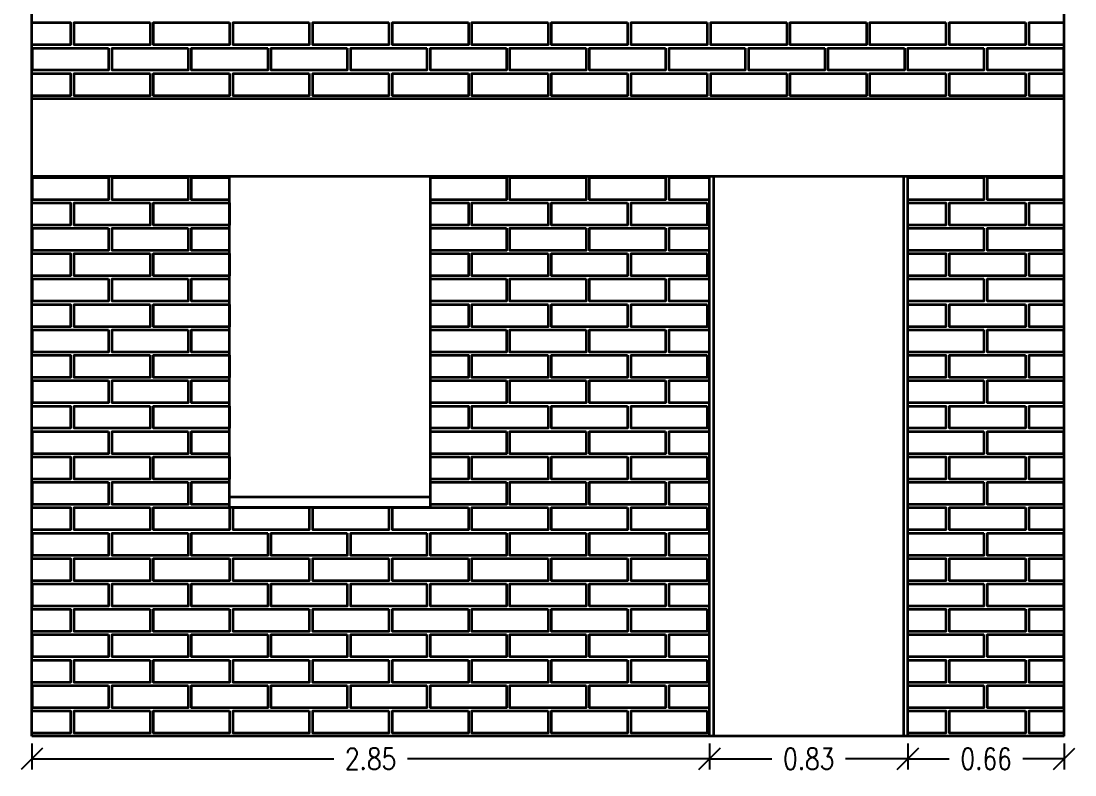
# Model space of a CAD drawing. Header units: metres. Extents: x 45 to 666, y -23 to 325.
# Drawn here: x 212.964 to 217.4, y 57.912 to 61.087 of the extents above; entities that cross this region are included whole.
import ezdxf

# ---------------------------------------------------------------- set-up
doc = ezdxf.new("R2010")
doc.units = ezdxf.units.M
doc.header["$LTSCALE"] = 5
doc.header["$MEASUREMENT"] = 0
doc.layers.get('0').update_dxf_attribs({"color": 30})
doc.layers.get('DEFPOINTS').update_dxf_attribs({"color": 210})
for name, color, linetype, lineweight in [('A-ANNO-DIMS', 3, 'Continuous', 18), ('A-ELEV-MBE1', 7, 'Continuous', 35), ('A-WALL-FULL', 7, 'Continuous', 35)]:
    doc.layers.add(name, color=color, linetype=linetype, lineweight=lineweight)
doc.styles.add('E-ROMANS', font='romans.shx', dxfattribs={"width": 0.8})
doc.dimstyles.new('E-0050_TICK_18', dxfattribs={"dimscale": 0.001, "dimtxt": 90, "dimasz": 90, "dimexe": 45, "dimexo": 30, "dimgap": 45, "dimtad": 0, "dimzin": 0, "dimdsep": 46, "dimtxsty": 'E-ROMANS', "dimblk": 'OBLIQUE', "dimcen": 45, "dimclrd": 256, "dimclre": 256, "dimclrt": 256, "dimadec": 0, "dimazin": 0, "dimtfac": 1, "dimtmove": 1, "dimatfit": 3, "dimldrblk": 'OPEN90', "dimfxl": 1, "dimtfill": 1, "dimtolj": 1, "dimtzin": 0, "dimarcsym": 0})

# ---------------------------------------------------------------- blocks, each defined once
blk = doc.blocks.new('_Oblique')
at = {"color": 0, "linetype": 'ByBlock', "lineweight": -2}
blk.add_line((-0.5, -0.5), (0.5, 0.5), dxfattribs=at)
blk = doc.blocks.new('*D454')
at = {"layer": 'A-ANNO-DIMS', "lineweight": -2, "transparency": 16777216}
for p, q in [((215.862, 58.0448), (215.862, 57.9345)), ((216.697, 58.0448), (216.697, 57.9345)), ((215.862, 57.9795), (216.1248, 57.9795)), ((216.697, 57.9795), (216.4342, 57.9795))]:
    blk.add_line(p, q, dxfattribs=at)
at = {"layer": 'DEFPOINTS', "color": 0, "transparency": 16777216}
for p in [(215.862, 58.0748), (216.697, 58.0748), (216.697, 57.9795)]:
    blk.add_point(p, dxfattribs=at)
at = {"layer": 'A-ANNO-DIMS', "lineweight": -2, "transparency": 16777216, "xscale": 0.09, "yscale": 0.09, "zscale": 0.09, "rotation": 180}
blk.add_blockref('_Oblique', (215.862, 57.9795), dxfattribs=at)
at = {"layer": 'A-ANNO-DIMS', "lineweight": -2, "transparency": 16777216, "xscale": 0.09, "yscale": 0.09, "zscale": 0.09}
blk.add_blockref('_Oblique', (216.697, 57.9795), dxfattribs=at)
at = {"layer": 'A-ANNO-DIMS', "transparency": 16777216, "insert": (216.2795, 57.9795), "char_height": 0.09, "attachment_point": 5, "style": 'E-ROMANS', "bg_fill": 3, "box_fill_scale": 1.25, "bg_fill_color": 256, "bg_fill_true_color": 13158600, "bg_fill_transparency": 0}
blk.add_mtext('\\A1;0.83', dxfattribs=at)
blk = doc.blocks.new('_Open90')
at = {"color": 0, "linetype": 'ByBlock', "lineweight": -2}
for p, q in [((-0.5, 0.5), (0, 0)), ((0, 0), (-1, 0)), ((0, 0), (-0.5, -0.5))]:
    blk.add_line(p, q, dxfattribs=at)
blk = doc.blocks.new('*D455')
at = {"layer": 'A-ANNO-DIMS', "lineweight": -2, "transparency": 16777216}
for p, q in [((216.697, 58.0448), (216.697, 57.9345)), ((217.355, 58.0448), (217.355, 57.9345)), ((216.697, 57.9795), (216.8713, 57.9795)), ((217.355, 57.9795), (217.1807, 57.9795))]:
    blk.add_line(p, q, dxfattribs=at)
at = {"layer": 'DEFPOINTS', "color": 0, "transparency": 16777216}
for p in [(216.697, 58.0748), (217.355, 58.0748), (217.355, 57.9795)]:
    blk.add_point(p, dxfattribs=at)
at = {"layer": 'A-ANNO-DIMS', "lineweight": -2, "transparency": 16777216, "xscale": 0.09, "yscale": 0.09, "zscale": 0.09, "rotation": 180}
blk.add_blockref('_Oblique', (216.697, 57.9795), dxfattribs=at)
at = {"layer": 'A-ANNO-DIMS', "lineweight": -2, "transparency": 16777216, "xscale": 0.09, "yscale": 0.09, "zscale": 0.09}
blk.add_blockref('_Oblique', (217.355, 57.9795), dxfattribs=at)
at = {"layer": 'A-ANNO-DIMS', "transparency": 16777216, "insert": (217.026, 57.9795), "char_height": 0.09, "attachment_point": 5, "style": 'E-ROMANS', "bg_fill": 3, "box_fill_scale": 1.25, "bg_fill_color": 256, "bg_fill_true_color": 13158600, "bg_fill_transparency": 0}
blk.add_mtext('\\A1;0.66', dxfattribs=at)
blk = doc.blocks.new('*D456')
at = {"layer": 'A-ANNO-DIMS', "lineweight": -2, "transparency": 16777216}
for p, q in [((213.009, 58.0448), (213.009, 57.9345)), ((215.862, 58.0448), (215.862, 57.9345)), ((213.009, 57.9795), (214.2808, 57.9795)), ((215.862, 57.9795), (214.5902, 57.9795))]:
    blk.add_line(p, q, dxfattribs=at)
at = {"layer": 'DEFPOINTS', "color": 0, "transparency": 16777216}
for p in [(213.009, 58.0748), (215.862, 58.0748), (213.009, 57.9795)]:
    blk.add_point(p, dxfattribs=at)
at = {"layer": 'A-ANNO-DIMS', "lineweight": -2, "transparency": 16777216, "xscale": 0.09, "yscale": 0.09, "zscale": 0.09, "rotation": 180}
blk.add_blockref('_Oblique', (213.009, 57.9795), dxfattribs=at)
at = {"layer": 'A-ANNO-DIMS', "lineweight": -2, "transparency": 16777216, "xscale": 0.09, "yscale": 0.09, "zscale": 0.09}
blk.add_blockref('_Oblique', (215.862, 57.9795), dxfattribs=at)
at = {"layer": 'A-ANNO-DIMS', "transparency": 16777216, "insert": (214.4355, 57.9795), "char_height": 0.09, "attachment_point": 5, "style": 'E-ROMANS', "bg_fill": 3, "box_fill_scale": 1.25, "bg_fill_color": 256, "bg_fill_true_color": 13158600, "bg_fill_transparency": 0}
blk.add_mtext('\\A1;2.85', dxfattribs=at)

msp = doc.modelspace()

# ---------------------------------------------------------------- linework, layer by layer
at = {"layer": 'A-ELEV-MBE1'}
for points in [[(213.009, 61.0806), (213.172, 61.0806), (213.172, 60.9866), (213.009, 60.9866)], [(217.355, 60.9866), (217.207, 60.9866), (217.207, 61.0806), (217.355, 61.0806)], [(213.009, 60.8666), (213.172, 60.8666), (213.172, 60.7726), (213.009, 60.7726)], [(217.355, 60.7726), (217.207, 60.7726), (217.207, 60.8666), (217.355, 60.8666)], [(213.842, 60.3348), (213.682, 60.3348), (213.682, 60.4288), (213.842, 60.4288)], [(215.862, 60.3348), (215.692, 60.3348), (215.692, 60.4288), (215.862, 60.4288)], [(213.009, 60.3218), (213.172, 60.3218), (213.172, 60.2278), (213.009, 60.2278)], [(214.687, 60.3218), (214.847, 60.3218), (214.847, 60.2278), (214.687, 60.2278)], [(216.697, 60.3218), (216.857, 60.3218), (216.857, 60.2278), (216.697, 60.2278)], [(217.355, 60.2278), (217.207, 60.2278), (217.207, 60.3218), (217.355, 60.3218)], [(213.842, 60.1208), (213.682, 60.1208), (213.682, 60.2148), (213.842, 60.2148)], [(215.862, 60.1208), (215.692, 60.1208), (215.692, 60.2148), (215.862, 60.2148)], [(213.009, 60.1078), (213.172, 60.1078), (213.172, 60.0138), (213.009, 60.0138)], [(214.687, 60.1078), (214.847, 60.1078), (214.847, 60.0138), (214.687, 60.0138)], [(216.697, 60.1078), (216.857, 60.1078), (216.857, 60.0138), (216.697, 60.0138)], [(217.355, 60.0138), (217.207, 60.0138), (217.207, 60.1078), (217.355, 60.1078)], [(213.842, 59.9068), (213.682, 59.9068), (213.682, 60.0008), (213.842, 60.0008)], [(215.862, 59.9068), (215.692, 59.9068), (215.692, 60.0008), (215.862, 60.0008)], [(213.009, 59.8938), (213.172, 59.8938), (213.172, 59.7998), (213.009, 59.7998)], [(214.687, 59.8938), (214.847, 59.8938), (214.847, 59.7998), (214.687, 59.7998)], [(216.697, 59.8938), (216.857, 59.8938), (216.857, 59.7998), (216.697, 59.7998)], [(217.355, 59.7998), (217.207, 59.7998), (217.207, 59.8938), (217.355, 59.8938)], [(213.842, 59.6928), (213.682, 59.6928), (213.682, 59.7868), (213.842, 59.7868)], [(215.862, 59.6928), (215.692, 59.6928), (215.692, 59.7868), (215.862, 59.7868)], [(213.009, 59.6798), (213.172, 59.6798), (213.172, 59.5858), (213.009, 59.5858)], [(214.687, 59.6798), (214.847, 59.6798), (214.847, 59.5858), (214.687, 59.5858)], [(216.697, 59.6798), (216.857, 59.6798), (216.857, 59.5858), (216.697, 59.5858)], [(217.355, 59.5858), (217.207, 59.5858), (217.207, 59.6798), (217.355, 59.6798)], [(213.842, 59.4788), (213.682, 59.4788), (213.682, 59.5728), (213.842, 59.5728)], [(215.862, 59.4788), (215.692, 59.4788), (215.692, 59.5728), (215.862, 59.5728)], [(213.009, 59.4658), (213.172, 59.4658), (213.172, 59.3718), (213.009, 59.3718)], [(214.687, 59.4658), (214.847, 59.4658), (214.847, 59.3718), (214.687, 59.3718)], [(216.697, 59.4658), (216.857, 59.4658), (216.857, 59.3718), (216.697, 59.3718)], [(217.355, 59.3718), (217.207, 59.3718), (217.207, 59.4658), (217.355, 59.4658)], [(213.842, 59.2648), (213.682, 59.2648), (213.682, 59.3588), (213.842, 59.3588)], [(215.862, 59.2648), (215.692, 59.2648), (215.692, 59.3588), (215.862, 59.3588)], [(213.009, 59.2518), (213.172, 59.2518), (213.172, 59.1578), (213.009, 59.1578)], [(214.687, 59.2518), (214.847, 59.2518), (214.847, 59.1578), (214.687, 59.1578)], [(216.697, 59.2518), (216.857, 59.2518), (216.857, 59.1578), (216.697, 59.1578)], [(217.355, 59.1578), (217.207, 59.1578), (217.207, 59.2518), (217.355, 59.2518)], [(213.842, 59.0508), (213.682, 59.0508), (213.682, 59.1448), (213.842, 59.1448)], [(215.862, 59.0508), (215.692, 59.0508), (215.692, 59.1448), (215.862, 59.1448)], [(213.009, 59.0378), (213.172, 59.0378), (213.172, 58.9438), (213.009, 58.9438)], [(216.697, 59.0378), (216.857, 59.0378), (216.857, 58.9438), (216.697, 58.9438)], [(217.355, 58.9438), (217.207, 58.9438), (217.207, 59.0378), (217.355, 59.0378)], [(215.862, 58.8368), (215.692, 58.8368), (215.692, 58.9308), (215.862, 58.9308)], [(213.009, 58.8238), (213.172, 58.8238), (213.172, 58.7298), (213.009, 58.7298)], [(216.697, 58.8238), (216.857, 58.8238), (216.857, 58.7298), (216.697, 58.7298)], [(217.355, 58.7298), (217.207, 58.7298), (217.207, 58.8238), (217.355, 58.8238)], [(215.862, 58.6228), (215.692, 58.6228), (215.692, 58.7168), (215.862, 58.7168)], [(213.009, 58.6098), (213.172, 58.6098), (213.172, 58.5158), (213.009, 58.5158)], [(216.697, 58.6098), (216.857, 58.6098), (216.857, 58.5158), (216.697, 58.5158)], [(217.355, 58.5158), (217.207, 58.5158), (217.207, 58.6098), (217.355, 58.6098)], [(215.862, 58.4088), (215.692, 58.4088), (215.692, 58.5028), (215.862, 58.5028)], [(213.009, 58.3958), (213.172, 58.3958), (213.172, 58.3018), (213.009, 58.3018)], [(216.697, 58.3958), (216.857, 58.3958), (216.857, 58.3018), (216.697, 58.3018)], [(217.355, 58.3018), (217.207, 58.3018), (217.207, 58.3958), (217.355, 58.3958)], [(215.862, 58.1948), (215.692, 58.1948), (215.692, 58.2888), (215.862, 58.2888)], [(213.009, 58.1818), (213.172, 58.1818), (213.172, 58.0878), (213.009, 58.0878)], [(216.697, 58.1818), (216.857, 58.1818), (216.857, 58.0878), (216.697, 58.0878)], [(217.355, 58.0878), (217.207, 58.0878), (217.207, 58.1818), (217.355, 58.1818)]]:
    msp.add_lwpolyline(points, dxfattribs=at)
for points in [[(213.507, 61.0806), (213.507, 60.9866), (213.187, 60.9866), (213.187, 61.0806)], [(213.842, 61.0806), (213.842, 60.9866), (213.522, 60.9866), (213.522, 61.0806)], [(214.177, 61.0806), (214.177, 60.9866), (213.857, 60.9866), (213.857, 61.0806)], [(214.512, 61.0806), (214.512, 60.9866), (214.192, 60.9866), (214.192, 61.0806)], [(214.847, 61.0806), (214.847, 60.9866), (214.527, 60.9866), (214.527, 61.0806)], [(215.182, 61.0806), (215.182, 60.9866), (214.862, 60.9866), (214.862, 61.0806)], [(215.517, 61.0806), (215.517, 60.9866), (215.197, 60.9866), (215.197, 61.0806)], [(215.852, 61.0806), (215.852, 60.9866), (215.532, 60.9866), (215.532, 61.0806)], [(216.187, 61.0806), (216.187, 60.9866), (215.867, 60.9866), (215.867, 61.0806)], [(216.522, 61.0806), (216.522, 60.9866), (216.202, 60.9866), (216.202, 61.0806)], [(216.857, 61.0806), (216.857, 60.9866), (216.537, 60.9866), (216.537, 61.0806)], [(217.192, 61.0806), (217.192, 60.9866), (216.872, 60.9866), (216.872, 61.0806)], [(213.332, 60.9736), (213.332, 60.8796), (213.012, 60.8796), (213.012, 60.9736)], [(213.667, 60.9736), (213.667, 60.8796), (213.347, 60.8796), (213.347, 60.9736)], [(214.002, 60.9736), (214.002, 60.8796), (213.682, 60.8796), (213.682, 60.9736)], [(214.337, 60.9736), (214.337, 60.8796), (214.017, 60.8796), (214.017, 60.9736)], [(214.672, 60.9736), (214.672, 60.8796), (214.352, 60.8796), (214.352, 60.9736)], [(215.007, 60.9736), (215.007, 60.8796), (214.687, 60.8796), (214.687, 60.9736)], [(215.342, 60.9736), (215.342, 60.8796), (215.022, 60.8796), (215.022, 60.9736)], [(215.677, 60.9736), (215.677, 60.8796), (215.357, 60.8796), (215.357, 60.9736)], [(216.012, 60.9736), (216.012, 60.8796), (215.692, 60.8796), (215.692, 60.9736)], [(216.347, 60.9736), (216.347, 60.8796), (216.027, 60.8796), (216.027, 60.9736)], [(216.682, 60.9736), (216.682, 60.8796), (216.362, 60.8796), (216.362, 60.9736)], [(217.017, 60.9736), (217.017, 60.8796), (216.697, 60.8796), (216.697, 60.9736)], [(217.352, 60.9736), (217.352, 60.8796), (217.032, 60.8796), (217.032, 60.9736)], [(213.507, 60.8666), (213.507, 60.7726), (213.187, 60.7726), (213.187, 60.8666)], [(213.842, 60.8666), (213.842, 60.7726), (213.522, 60.7726), (213.522, 60.8666)], [(214.177, 60.8666), (214.177, 60.7726), (213.857, 60.7726), (213.857, 60.8666)], [(214.512, 60.8666), (214.512, 60.7726), (214.192, 60.7726), (214.192, 60.8666)], [(214.847, 60.8666), (214.847, 60.7726), (214.527, 60.7726), (214.527, 60.8666)], [(215.182, 60.8666), (215.182, 60.7726), (214.862, 60.7726), (214.862, 60.8666)], [(215.517, 60.8666), (215.517, 60.7726), (215.197, 60.7726), (215.197, 60.8666)], [(215.852, 60.8666), (215.852, 60.7726), (215.532, 60.7726), (215.532, 60.8666)], [(216.187, 60.8666), (216.187, 60.7726), (215.867, 60.7726), (215.867, 60.8666)], [(216.522, 60.8666), (216.522, 60.7726), (216.202, 60.7726), (216.202, 60.8666)], [(216.857, 60.8666), (216.857, 60.7726), (216.537, 60.7726), (216.537, 60.8666)], [(217.192, 60.8666), (217.192, 60.7726), (216.872, 60.7726), (216.872, 60.8666)], [(213.332, 60.4288), (213.332, 60.3348), (213.012, 60.3348), (213.012, 60.4288)], [(213.667, 60.4288), (213.667, 60.3348), (213.347, 60.3348), (213.347, 60.4288)], [(215.007, 60.4288), (215.007, 60.3348), (214.687, 60.3348), (214.687, 60.4288)], [(215.342, 60.4288), (215.342, 60.3348), (215.022, 60.3348), (215.022, 60.4288)], [(215.677, 60.4288), (215.677, 60.3348), (215.357, 60.3348), (215.357, 60.4288)], [(217.017, 60.4288), (217.017, 60.3348), (216.697, 60.3348), (216.697, 60.4288)], [(217.352, 60.4288), (217.352, 60.3348), (217.032, 60.3348), (217.032, 60.4288)], [(213.507, 60.3218), (213.507, 60.2278), (213.187, 60.2278), (213.187, 60.3218)], [(213.842, 60.3218), (213.842, 60.2278), (213.522, 60.2278), (213.522, 60.3218)], [(215.182, 60.3218), (215.182, 60.2278), (214.862, 60.2278), (214.862, 60.3218)], [(215.517, 60.3218), (215.517, 60.2278), (215.197, 60.2278), (215.197, 60.3218)], [(215.852, 60.3218), (215.852, 60.2278), (215.532, 60.2278), (215.532, 60.3218)], [(217.192, 60.3218), (217.192, 60.2278), (216.872, 60.2278), (216.872, 60.3218)], [(213.332, 60.2148), (213.332, 60.1208), (213.012, 60.1208), (213.012, 60.2148)], [(213.667, 60.2148), (213.667, 60.1208), (213.347, 60.1208), (213.347, 60.2148)], [(215.007, 60.2148), (215.007, 60.1208), (214.687, 60.1208), (214.687, 60.2148)], [(215.342, 60.2148), (215.342, 60.1208), (215.022, 60.1208), (215.022, 60.2148)], [(215.677, 60.2148), (215.677, 60.1208), (215.357, 60.1208), (215.357, 60.2148)], [(217.017, 60.2148), (217.017, 60.1208), (216.697, 60.1208), (216.697, 60.2148)], [(217.352, 60.2148), (217.352, 60.1208), (217.032, 60.1208), (217.032, 60.2148)], [(213.507, 60.1078), (213.507, 60.0138), (213.187, 60.0138), (213.187, 60.1078)], [(213.842, 60.1078), (213.842, 60.0138), (213.522, 60.0138), (213.522, 60.1078)], [(215.182, 60.1078), (215.182, 60.0138), (214.862, 60.0138), (214.862, 60.1078)], [(215.517, 60.1078), (215.517, 60.0138), (215.197, 60.0138), (215.197, 60.1078)], [(215.852, 60.1078), (215.852, 60.0138), (215.532, 60.0138), (215.532, 60.1078)], [(217.192, 60.1078), (217.192, 60.0138), (216.872, 60.0138), (216.872, 60.1078)], [(213.332, 60.0008), (213.332, 59.9068), (213.012, 59.9068), (213.012, 60.0008)], [(213.667, 60.0008), (213.667, 59.9068), (213.347, 59.9068), (213.347, 60.0008)], [(215.007, 60.0008), (215.007, 59.9068), (214.687, 59.9068), (214.687, 60.0008)], [(215.342, 60.0008), (215.342, 59.9068), (215.022, 59.9068), (215.022, 60.0008)], [(215.677, 60.0008), (215.677, 59.9068), (215.357, 59.9068), (215.357, 60.0008)], [(217.017, 60.0008), (217.017, 59.9068), (216.697, 59.9068), (216.697, 60.0008)], [(217.352, 60.0008), (217.352, 59.9068), (217.032, 59.9068), (217.032, 60.0008)], [(213.507, 59.8938), (213.507, 59.7998), (213.187, 59.7998), (213.187, 59.8938)], [(213.842, 59.8938), (213.842, 59.7998), (213.522, 59.7998), (213.522, 59.8938)], [(215.182, 59.8938), (215.182, 59.7998), (214.862, 59.7998), (214.862, 59.8938)], [(215.517, 59.8938), (215.517, 59.7998), (215.197, 59.7998), (215.197, 59.8938)], [(215.852, 59.8938), (215.852, 59.7998), (215.532, 59.7998), (215.532, 59.8938)], [(217.192, 59.8938), (217.192, 59.7998), (216.872, 59.7998), (216.872, 59.8938)], [(213.332, 59.7868), (213.332, 59.6928), (213.012, 59.6928), (213.012, 59.7868)], [(213.667, 59.7868), (213.667, 59.6928), (213.347, 59.6928), (213.347, 59.7868)], [(215.007, 59.7868), (215.007, 59.6928), (214.687, 59.6928), (214.687, 59.7868)], [(215.342, 59.7868), (215.342, 59.6928), (215.022, 59.6928), (215.022, 59.7868)], [(215.677, 59.7868), (215.677, 59.6928), (215.357, 59.6928), (215.357, 59.7868)], [(217.017, 59.7868), (217.017, 59.6928), (216.697, 59.6928), (216.697, 59.7868)], [(217.352, 59.7868), (217.352, 59.6928), (217.032, 59.6928), (217.032, 59.7868)], [(213.507, 59.6798), (213.507, 59.5858), (213.187, 59.5858), (213.187, 59.6798)], [(213.842, 59.6798), (213.842, 59.5858), (213.522, 59.5858), (213.522, 59.6798)], [(215.182, 59.6798), (215.182, 59.5858), (214.862, 59.5858), (214.862, 59.6798)], [(215.517, 59.6798), (215.517, 59.5858), (215.197, 59.5858), (215.197, 59.6798)], [(215.852, 59.6798), (215.852, 59.5858), (215.532, 59.5858), (215.532, 59.6798)], [(217.192, 59.6798), (217.192, 59.5858), (216.872, 59.5858), (216.872, 59.6798)], [(213.332, 59.5728), (213.332, 59.4788), (213.012, 59.4788), (213.012, 59.5728)], [(213.667, 59.5728), (213.667, 59.4788), (213.347, 59.4788), (213.347, 59.5728)], [(215.007, 59.5728), (215.007, 59.4788), (214.687, 59.4788), (214.687, 59.5728)], [(215.342, 59.5728), (215.342, 59.4788), (215.022, 59.4788), (215.022, 59.5728)], [(215.677, 59.5728), (215.677, 59.4788), (215.357, 59.4788), (215.357, 59.5728)], [(217.017, 59.5728), (217.017, 59.4788), (216.697, 59.4788), (216.697, 59.5728)], [(217.352, 59.5728), (217.352, 59.4788), (217.032, 59.4788), (217.032, 59.5728)], [(213.507, 59.4658), (213.507, 59.3718), (213.187, 59.3718), (213.187, 59.4658)], [(213.842, 59.4658), (213.842, 59.3718), (213.522, 59.3718), (213.522, 59.4658)], [(215.182, 59.4658), (215.182, 59.3718), (214.862, 59.3718), (214.862, 59.4658)], [(215.517, 59.4658), (215.517, 59.3718), (215.197, 59.3718), (215.197, 59.4658)], [(215.852, 59.4658), (215.852, 59.3718), (215.532, 59.3718), (215.532, 59.4658)], [(217.192, 59.4658), (217.192, 59.3718), (216.872, 59.3718), (216.872, 59.4658)], [(213.332, 59.3588), (213.332, 59.2648), (213.012, 59.2648), (213.012, 59.3588)], [(213.667, 59.3588), (213.667, 59.2648), (213.347, 59.2648), (213.347, 59.3588)], [(215.007, 59.3588), (215.007, 59.2648), (214.687, 59.2648), (214.687, 59.3588)], [(215.342, 59.3588), (215.342, 59.2648), (215.022, 59.2648), (215.022, 59.3588)], [(215.677, 59.3588), (215.677, 59.2648), (215.357, 59.2648), (215.357, 59.3588)], [(217.017, 59.3588), (217.017, 59.2648), (216.697, 59.2648), (216.697, 59.3588)], [(217.352, 59.3588), (217.352, 59.2648), (217.032, 59.2648), (217.032, 59.3588)], [(213.507, 59.2518), (213.507, 59.1578), (213.187, 59.1578), (213.187, 59.2518)], [(213.842, 59.2518), (213.842, 59.1578), (213.522, 59.1578), (213.522, 59.2518)], [(215.182, 59.2518), (215.182, 59.1578), (214.862, 59.1578), (214.862, 59.2518)], [(215.517, 59.2518), (215.517, 59.1578), (215.197, 59.1578), (215.197, 59.2518)], [(215.852, 59.2518), (215.852, 59.1578), (215.532, 59.1578), (215.532, 59.2518)], [(217.192, 59.2518), (217.192, 59.1578), (216.872, 59.1578), (216.872, 59.2518)], [(213.332, 59.1448), (213.332, 59.0508), (213.012, 59.0508), (213.012, 59.1448)], [(213.667, 59.1448), (213.667, 59.0508), (213.347, 59.0508), (213.347, 59.1448)], [(215.007, 59.1448), (215.007, 59.0508), (214.687, 59.0508), (214.687, 59.1448)], [(215.342, 59.1448), (215.342, 59.0508), (215.022, 59.0508), (215.022, 59.1448)], [(215.677, 59.1448), (215.677, 59.0508), (215.357, 59.0508), (215.357, 59.1448)], [(217.017, 59.1448), (217.017, 59.0508), (216.697, 59.0508), (216.697, 59.1448)], [(217.352, 59.1448), (217.352, 59.0508), (217.032, 59.0508), (217.032, 59.1448)], [(213.507, 59.0378), (213.507, 58.9438), (213.187, 58.9438), (213.187, 59.0378)], [(213.842, 59.0378), (213.842, 58.9438), (213.522, 58.9438), (213.522, 59.0378)], [(214.177, 59.0378), (214.177, 58.9438), (213.857, 58.9438), (213.857, 59.0378)], [(214.512, 59.0378), (214.512, 58.9438), (214.192, 58.9438), (214.192, 59.0378)], [(214.847, 59.0378), (214.847, 58.9438), (214.527, 58.9438), (214.527, 59.0378)], [(215.182, 59.0378), (215.182, 58.9438), (214.862, 58.9438), (214.862, 59.0378)], [(215.517, 59.0378), (215.517, 58.9438), (215.197, 58.9438), (215.197, 59.0378)], [(215.852, 59.0378), (215.852, 58.9438), (215.532, 58.9438), (215.532, 59.0378)], [(217.192, 59.0378), (217.192, 58.9438), (216.872, 58.9438), (216.872, 59.0378)], [(213.332, 58.9308), (213.332, 58.8368), (213.012, 58.8368), (213.012, 58.9308)], [(213.667, 58.9308), (213.667, 58.8368), (213.347, 58.8368), (213.347, 58.9308)], [(214.002, 58.9308), (214.002, 58.8368), (213.682, 58.8368), (213.682, 58.9308)], [(214.337, 58.9308), (214.337, 58.8368), (214.017, 58.8368), (214.017, 58.9308)], [(214.672, 58.9308), (214.672, 58.8368), (214.352, 58.8368), (214.352, 58.9308)], [(215.007, 58.9308), (215.007, 58.8368), (214.687, 58.8368), (214.687, 58.9308)], [(215.342, 58.9308), (215.342, 58.8368), (215.022, 58.8368), (215.022, 58.9308)], [(215.677, 58.9308), (215.677, 58.8368), (215.357, 58.8368), (215.357, 58.9308)], [(217.017, 58.9308), (217.017, 58.8368), (216.697, 58.8368), (216.697, 58.9308)], [(217.352, 58.9308), (217.352, 58.8368), (217.032, 58.8368), (217.032, 58.9308)], [(213.507, 58.8238), (213.507, 58.7298), (213.187, 58.7298), (213.187, 58.8238)], [(213.842, 58.8238), (213.842, 58.7298), (213.522, 58.7298), (213.522, 58.8238)], [(214.177, 58.8238), (214.177, 58.7298), (213.857, 58.7298), (213.857, 58.8238)], [(214.512, 58.8238), (214.512, 58.7298), (214.192, 58.7298), (214.192, 58.8238)], [(214.847, 58.8238), (214.847, 58.7298), (214.527, 58.7298), (214.527, 58.8238)], [(215.182, 58.8238), (215.182, 58.7298), (214.862, 58.7298), (214.862, 58.8238)], [(215.517, 58.8238), (215.517, 58.7298), (215.197, 58.7298), (215.197, 58.8238)], [(215.852, 58.8238), (215.852, 58.7298), (215.532, 58.7298), (215.532, 58.8238)], [(217.192, 58.8238), (217.192, 58.7298), (216.872, 58.7298), (216.872, 58.8238)], [(213.332, 58.7168), (213.332, 58.6228), (213.012, 58.6228), (213.012, 58.7168)], [(213.667, 58.7168), (213.667, 58.6228), (213.347, 58.6228), (213.347, 58.7168)], [(214.002, 58.7168), (214.002, 58.6228), (213.682, 58.6228), (213.682, 58.7168)], [(214.337, 58.7168), (214.337, 58.6228), (214.017, 58.6228), (214.017, 58.7168)], [(214.672, 58.7168), (214.672, 58.6228), (214.352, 58.6228), (214.352, 58.7168)], [(215.007, 58.7168), (215.007, 58.6228), (214.687, 58.6228), (214.687, 58.7168)], [(215.342, 58.7168), (215.342, 58.6228), (215.022, 58.6228), (215.022, 58.7168)], [(215.677, 58.7168), (215.677, 58.6228), (215.357, 58.6228), (215.357, 58.7168)], [(217.017, 58.7168), (217.017, 58.6228), (216.697, 58.6228), (216.697, 58.7168)], [(217.352, 58.7168), (217.352, 58.6228), (217.032, 58.6228), (217.032, 58.7168)], [(213.507, 58.6098), (213.507, 58.5158), (213.187, 58.5158), (213.187, 58.6098)], [(213.842, 58.6098), (213.842, 58.5158), (213.522, 58.5158), (213.522, 58.6098)], [(214.177, 58.6098), (214.177, 58.5158), (213.857, 58.5158), (213.857, 58.6098)], [(214.512, 58.6098), (214.512, 58.5158), (214.192, 58.5158), (214.192, 58.6098)], [(214.847, 58.6098), (214.847, 58.5158), (214.527, 58.5158), (214.527, 58.6098)], [(215.182, 58.6098), (215.182, 58.5158), (214.862, 58.5158), (214.862, 58.6098)], [(215.517, 58.6098), (215.517, 58.5158), (215.197, 58.5158), (215.197, 58.6098)], [(215.852, 58.6098), (215.852, 58.5158), (215.532, 58.5158), (215.532, 58.6098)], [(217.192, 58.6098), (217.192, 58.5158), (216.872, 58.5158), (216.872, 58.6098)], [(213.332, 58.5028), (213.332, 58.4088), (213.012, 58.4088), (213.012, 58.5028)], [(213.667, 58.5028), (213.667, 58.4088), (213.347, 58.4088), (213.347, 58.5028)], [(214.002, 58.5028), (214.002, 58.4088), (213.682, 58.4088), (213.682, 58.5028)], [(214.337, 58.5028), (214.337, 58.4088), (214.017, 58.4088), (214.017, 58.5028)], [(214.672, 58.5028), (214.672, 58.4088), (214.352, 58.4088), (214.352, 58.5028)], [(215.007, 58.5028), (215.007, 58.4088), (214.687, 58.4088), (214.687, 58.5028)], [(215.342, 58.5028), (215.342, 58.4088), (215.022, 58.4088), (215.022, 58.5028)], [(215.677, 58.5028), (215.677, 58.4088), (215.357, 58.4088), (215.357, 58.5028)], [(217.017, 58.5028), (217.017, 58.4088), (216.697, 58.4088), (216.697, 58.5028)], [(217.352, 58.5028), (217.352, 58.4088), (217.032, 58.4088), (217.032, 58.5028)], [(213.507, 58.3958), (213.507, 58.3018), (213.187, 58.3018), (213.187, 58.3958)], [(213.842, 58.3958), (213.842, 58.3018), (213.522, 58.3018), (213.522, 58.3958)], [(214.177, 58.3958), (214.177, 58.3018), (213.857, 58.3018), (213.857, 58.3958)], [(214.512, 58.3958), (214.512, 58.3018), (214.192, 58.3018), (214.192, 58.3958)], [(214.847, 58.3958), (214.847, 58.3018), (214.527, 58.3018), (214.527, 58.3958)], [(215.182, 58.3958), (215.182, 58.3018), (214.862, 58.3018), (214.862, 58.3958)], [(215.517, 58.3958), (215.517, 58.3018), (215.197, 58.3018), (215.197, 58.3958)], [(215.852, 58.3958), (215.852, 58.3018), (215.532, 58.3018), (215.532, 58.3958)], [(217.192, 58.3958), (217.192, 58.3018), (216.872, 58.3018), (216.872, 58.3958)], [(213.332, 58.2888), (213.332, 58.1948), (213.012, 58.1948), (213.012, 58.2888)], [(213.667, 58.2888), (213.667, 58.1948), (213.347, 58.1948), (213.347, 58.2888)], [(214.002, 58.2888), (214.002, 58.1948), (213.682, 58.1948), (213.682, 58.2888)], [(214.337, 58.2888), (214.337, 58.1948), (214.017, 58.1948), (214.017, 58.2888)], [(214.672, 58.2888), (214.672, 58.1948), (214.352, 58.1948), (214.352, 58.2888)], [(215.007, 58.2888), (215.007, 58.1948), (214.687, 58.1948), (214.687, 58.2888)], [(215.342, 58.2888), (215.342, 58.1948), (215.022, 58.1948), (215.022, 58.2888)], [(215.677, 58.2888), (215.677, 58.1948), (215.357, 58.1948), (215.357, 58.2888)], [(217.017, 58.2888), (217.017, 58.1948), (216.697, 58.1948), (216.697, 58.2888)], [(217.352, 58.2888), (217.352, 58.1948), (217.032, 58.1948), (217.032, 58.2888)], [(213.507, 58.1818), (213.507, 58.0878), (213.187, 58.0878), (213.187, 58.1818)], [(213.842, 58.1818), (213.842, 58.0878), (213.522, 58.0878), (213.522, 58.1818)], [(214.177, 58.1818), (214.177, 58.0878), (213.857, 58.0878), (213.857, 58.1818)], [(214.512, 58.1818), (214.512, 58.0878), (214.192, 58.0878), (214.192, 58.1818)], [(214.847, 58.1818), (214.847, 58.0878), (214.527, 58.0878), (214.527, 58.1818)], [(215.182, 58.1818), (215.182, 58.0878), (214.862, 58.0878), (214.862, 58.1818)], [(215.517, 58.1818), (215.517, 58.0878), (215.197, 58.0878), (215.197, 58.1818)], [(215.852, 58.1818), (215.852, 58.0878), (215.532, 58.0878), (215.532, 58.1818)], [(217.192, 58.1818), (217.192, 58.0878), (216.872, 58.0878), (216.872, 58.1818)]]:
    msp.add_lwpolyline(points, close=True, dxfattribs=at)
at = {"layer": 'A-WALL-FULL'}
for p, q in [((213.009, 58.0748), (213.009, 63.1166)), ((217.355, 58.0748), (217.355, 63.1166)), ((217.355, 60.7596), (213.009, 60.7596)), ((217.355, 60.4318), (213.009, 60.4318)), ((213.842, 59.0378), (213.842, 60.4318)), ((214.687, 59.0378), (214.687, 60.4318)), ((215.862, 58.0748), (215.862, 60.4318)), ((216.697, 58.0748), (216.697, 60.4318)), ((214.687, 59.0818), (213.842, 59.0818)), ((214.687, 59.0378), (213.842, 59.0378)), ((217.355, 58.0748), (213.009, 58.0748))]:
    msp.add_line(p, q, dxfattribs=at)

# ---------------------------------------------------------------- next in the draw order: dimensions: what is measured, and where the dimension line sits
at = {"layer": 'A-ANNO-DIMS'}
dim = msp.add_linear_dim(base=(216.69699, 57.97952), p1=(215.86202, 58.07483), p2=(216.69699, 58.07483), dimstyle='E-0050_TICK_18', dxfattribs=at)
dim.commit()
dim.dimension.update_dxf_attribs({"geometry": '*D454', "text_midpoint": (216.27951, 57.97952)})

# ---------------------------------------------------------------- next in the draw order: dimensions: what is measured, and where the dimension line sits
for base, p1, p2, picture, middle in [((213.009, 57.9795), (215.862, 58.0748), (213.009, 58.0748), '*D456', (214.4355, 57.9795)), ((217.355, 57.9795), (216.697, 58.0748), (217.355, 58.0748), '*D455', (217.026, 57.9795))]:
    dim = msp.add_linear_dim(base=base, p1=p1, p2=p2, dimstyle='E-0050_TICK_18', dxfattribs=at)
    dim.commit()
    dim.dimension.update_dxf_attribs({"geometry": picture, "text_midpoint": middle})

# ---------------------------------------------------------------- next in the draw order: linework, layer by layer
at = {"layer": 'A-ELEV-MBE1'}
for p, q in [((215.8795, 58.0748), (215.8795, 60.4318)), ((216.6795, 58.0748), (216.6795, 60.4318))]:
    msp.add_line(p, q, dxfattribs=at)

doc.saveas('drawing.dxf')
